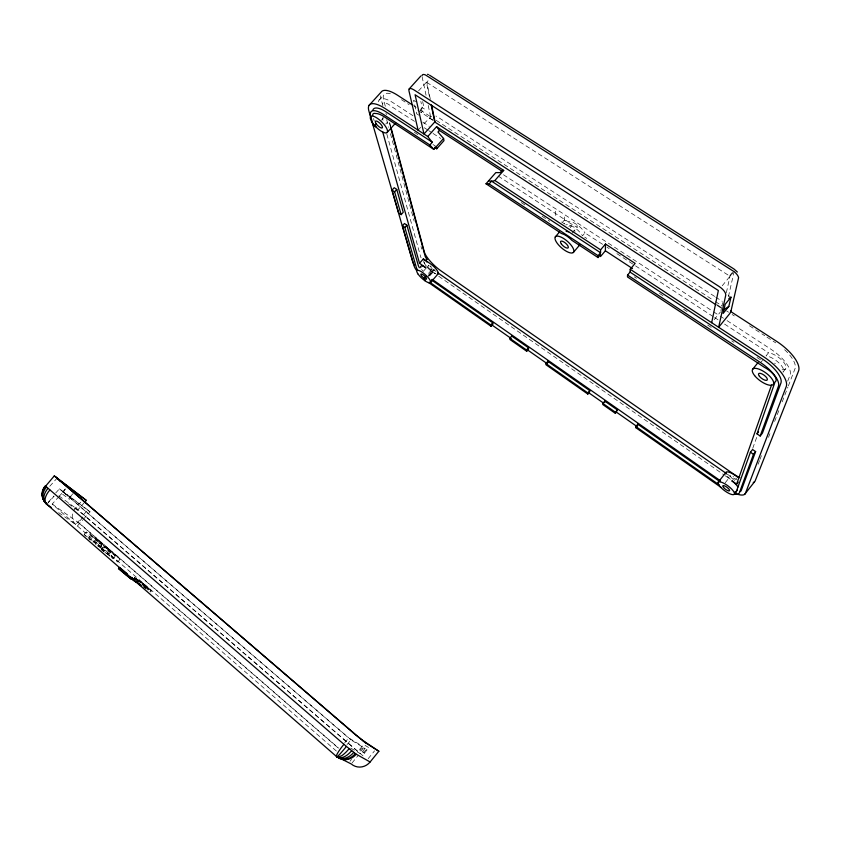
<?xml version="1.0" encoding="UTF-8"?>
<svg xmlns="http://www.w3.org/2000/svg" width="841" height="841" viewBox="0 0 841 841"><rect width="100%" height="100%" fill="white"/><g stroke="black" fill="none" stroke-linecap="round" stroke-linejoin="round"><path stroke-width="0.63" stroke-dasharray="4.21 3.15" d="M720.895 310.644L721.652 307.217M721.904 306.071L722.65 302.634M726.351 292.71L729.999 276.269L732.868 272.705M728.432 296.652L734.151 271.38M752.737 448.337L757.163 436.027M787.733 381.099L790.067 374.981A27.375 10.733 36.1 0 0 770.745 349.12L724.553 318.991M758.098 464.274L759.507 460.605M759.98 459.375L761.399 455.706M768.495 437.341L769.914 433.672M774.645 421.425L779.376 409.189M782.214 401.84L787.891 387.144M788.364 385.924L794.987 368.789A27.343 10.88 36 0 0 782.75 348.079M420.721 110.875L422.193 107.659L420.826 101.456M431.654 273.556L433.704 269.698L432.064 268.069A9.041 2.597 41.9 0 1 429.919 266.04M65.188 488.978L61.351 493.236L69.414 499.312L73.104 493.53M65.335 489.105L62.213 493.982L61.351 493.236M725.215 482.766L730.692 475.827M785.441 369.041L782.971 372.153A12.752 4.993 36 0 0 779.081 363.049A12.752 4.993 36 0 0 766.035 355.911L768.527 352.8A12.752 5.025 35.9 0 1 784.18 362.849A12.752 5.025 35.9 0 1 780.763 369.493M761.052 362.145L762.482 360.369M364.426 753.115L368.852 747.681L365.436 745.557L359.885 750.172L364.426 753.115L359.885 750.172M368.2 758.666L374.55 750.855M349.993 761.252L351.549 759.339M350.686 748.112L360.652 753.809L365.015 748.448L362.313 746.135L357.961 751.476L357.32 751.108L84.542 515.649L85.803 516.574M360.936 751.087L365.436 745.557M352.032 762.987L358.392 755.176M714.114 319.717L720.474 311.895M344.663 742.855L348.742 737.872L362.313 746.135M732.416 272.41L729.799 275.606L730.23 276.184L732.837 272.989M347.028 744.632L350.897 739.901L365.015 748.448M722.23 285.772L729.999 276.269L426.44 82.176L430.193 100.153M602.598 244.311L584.968 232.925L582.508 235.816A11.9 4.531 40.9 0 0 571.68 225.872L567.622 224.568L565.646 224.915M572.195 233.125L577.147 227.312L577.094 225.346M562.797 221.919L564.448 219.995L577.147 227.312M568.873 226.628L570.209 225.22M571.68 225.872L570.45 227.322L570.944 226.744M430.224 275.196L432.568 272.495L431.811 269.593L427.585 274.439M143.454 587.197L144.673 585.725L141.603 583.034M144.179 586.671L145.136 585.578L138.681 580.332L137.724 581.425M143.937 587.249L144.894 586.156L142.024 583.538M144.032 587.375L144.988 586.282L144.231 585.82M144.4 587.46L145.356 586.356L144.673 585.725M138.681 580.332L145.998 586.188L145.051 587.281L146.492 588.742M144.736 588.122L145.861 586.85L145.356 586.356M145.115 588.353L145.861 586.85M145.262 588.395L146.155 587.165M423.496 271.138L428.595 265.304M147.101 589.646L148.058 588.553L148.889 589.11L147.932 590.203M149.961 591.549L150.907 590.456L151.517 590.866L150.571 591.959M432.568 272.495L430.171 270.234L432.064 268.069M432.211 268.353L430.319 270.518L432.442 272A9.041 2.586 41.9 0 0 435.638 273.798M428.752 274.881L431.706 271.485L432.442 272L428.658 276.342M428.027 276.205L433.704 269.698L436.784 272.095M429.94 275.217L434.177 270.36M133.94 578.997L134.854 577.778L136.684 579.018L140.51 582.109L139.553 583.202M134.066 578.934L135.023 577.841M134.213 579.302L134.854 577.778M134.465 579.186L135.422 578.093M134.697 579.775L135.664 578.671L135.18 578.198M135.033 579.586L136 578.492M135.128 579.891L136.189 578.818L139.406 581.299M135.201 580.006L136.41 579.176M136.4 580.742L137.504 579.649M136.999 581.215L137.956 580.122M137.146 581.825L138.439 580.395M138.408 581.877L139.354 580.784M140.31 583.149L141.256 582.067L141.877 582.487L151.517 590.866M141.782 585.115L142.739 584.022M142.676 586.04L143.8 584.947M117.656 561.704C125.992 556.637 102.623 549.268 114.523 559.36C123.722 566.624 112.326 556.784 111.086 556.279M101.088 548.542L104.305 550.939L106.607 548.332L100.068 542.865L97.672 545.462L98.712 546.492M109.908 556.206C98.365 545.483 122.208 554.156 112.726 558.403M108.931 554.124L111.212 551.538L107.816 548.49L104.662 546.114L102.371 548.7L108.931 554.124L102.371 548.7M101.74 549.867C103.517 541.898 116.026 557.331 107.375 554.345M94.644 542.76L95.559 543.339L97.861 540.742L91.238 535.265L88.936 537.862L93.971 542.245M100.258 546.576L102.539 544.011L99.175 540.994L95.99 538.587L93.698 541.162L100.258 546.576L93.698 541.162M99.585 547.701C105.766 545.241 93.835 536.022 93.015 542.34M84.542 535.023C83.974 527.412 97.871 538.534 90.355 539.817M83.553 514.629L87.758 509.93L90.008 511.864L83.48 519.16M58.67 512.632L75.69 524.532L82.429 516.994M82.996 517.383L78.35 522.587L338.019 747.828M77.372 526.003L82.712 520.022M73.808 510.529A12.626 11.143 -44.7 0 1 75.701 507.848L80.736 502.235M84.657 502.287L77.94 509.783L57.577 494.897M418.114 130.176L420.658 127.327M423.99 123.616L431.549 116.216M72.347 494.371L68.563 498.576L69.414 499.312M420.616 109.414L422.193 107.659L424.285 109.015L421.131 112.526M385.756 124.047L387.491 122.124M55.716 492.952L59.438 488.831L87.758 509.93M418.576 90.881L427.985 80.463M430.235 98.744L426.786 82.176L428.048 80.778M48.242 502.245L53.898 495.98M46.802 504.232L54.129 496.19M336.368 751.034L52.184 504.085L58.103 497.515M58.944 496.579L63.17 491.89L90.008 511.864M49.745 486.287L57.062 478.203M381.457 120.179L383.832 117.551M379.081 100.068L383.874 94.781M363.386 752.222L368.852 747.681M119.948 559.107L113.461 553.683M115.333 555.975L108.773 550.487M106.46 553.105L113.093 558.592M110.781 552.768L104.074 547.228M111.138 551.538L104.662 546.114M106.523 548.332L99.984 542.855M97.672 545.462L99.249 546.545M101.908 545.073L95.306 539.544M102.455 544.001L95.99 538.587M97.861 540.742L91.238 535.265M88.936 537.862L95.559 543.339M93.004 537.399L86.402 531.88M84.068 534.508L87.369 536.968M146.218 587.302L144.421 586.093M101.824 549.877L104.116 551.58M728.422 295.548L730.114 296.642M415.685 101.614L413.562 100.237L416.684 113.798L418.765 115.154M714.619 296.4L437.152 116.636A5.75 4.899 -15.5 0 0 435.901 116.047M715.712 297.115L722.314 301.383M414.077 105.966L416.148 107.312M420.279 109.992L432.484 117.919M436.216 120.337L558.424 199.674M559.517 200.389L713.284 300.216M715.47 301.635L722.03 305.882M401.535 99.711L409.147 104.652M417.893 110.339L433.273 120.326M717.278 304.863L723.807 309.11M726.645 310.96L728.537 312.19M732.133 314.523L734.309 315.932M749.531 325.824L764.763 335.727M766.939 337.136L775.749 342.865M429.152 117.866L433.062 120.4M717.205 305.567L721.61 308.437M412.973 115.711L393.409 102.949A24.746 8.568 44.5 0 0 378.482 103.138M422.76 122.092L429.278 126.35M503.496 174.77L712.453 311.096M713.557 311.811L719.055 315.396M720.159 316.121L723.46 318.266M584.705 237.109L586.808 238.476M414.497 121.325L391.864 106.796A11.448 3.953 44.7 0 0 382.34 103.958M424.327 127.758L427.606 129.892M428.7 130.607L431.98 132.752M433.073 133.467L440.716 138.471M498.282 176.105L567.076 221.088L569.052 221.719A11.9 4.562 40.9 0 1 584.968 232.925M606.992 247.191L609.189 248.621M616.884 253.656L634.461 265.146M635.565 265.872L713.588 316.878M714.682 317.593L717.983 319.748M724.574 324.069L768.527 352.8M561.599 221.971L564.626 223.958L564.311 216.999M414.371 132.289L418.744 135.17M432.978 144.515L436.269 146.681M521.304 202.565L525.678 205.446M542.098 216.242L549.762 221.278M634.324 276.847L636.511 278.287M659.502 293.393L663.885 296.274M683.586 309.225L687.97 312.106M707.67 325.057L712.054 327.937M731.765 340.889L733.951 342.329M756.942 357.446L762.419 361.041M727.213 474.103L729.368 475.596A13.351 4.079 36.6 0 0 734.782 478.75A10.029 3.059 36.5 0 0 736.138 479.654M438.739 276.247L724.248 475.07M725.32 475.827L728.558 478.077A21.698 6.633 36.6 0 0 731.313 479.896M52.184 504.085L79.622 523.48L338.65 748.154M135.853 579.27L134.518 578.282M68.447 503.685L84.111 515.112M111.559 557.53L112.221 558.046M89.146 538.923L89.829 539.449M134.497 578.356L135.517 579.333M143.138 584.979L143.737 585.441M142.665 584.705L143.601 585.462M100.037 547.176L104.305 550.939M95.285 543.906L96.147 544.611M141.666 583.78L142.444 584.411M104.978 552.285L106.67 553.714M137.44 581.068L138.008 581.541M140.226 581.993L141.099 582.729M88.231 537.693L90.765 540.038M63.17 491.89L348.742 737.872M59.438 488.831L350.897 739.901M75.701 507.848L364.51 757.142M138.281 581.015L139.448 582.025M142.203 582.897L150.907 590.456M134.413 577.841L138.334 581.257M134.434 577.998L136.063 579.417M143.822 586.082L147.995 589.835M138.986 581.488L136.82 579.565M97.829 546.03L98.534 546.65M103.517 551.559L101.877 550.056M85.088 535.528L85.793 536.148M137.209 580.08L135.664 578.671M134.634 578.913L135.222 579.449M145.998 586.188L148.889 589.11M145.136 585.578L148.058 588.553M373.509 118.465L374.203 120.883M382.34 117.793L383.033 120.305M386.849 134.161L420.521 256.263A19.627 5.656 41.8 0 0 421.099 257.819M382.897 105.756L380.836 98.145A28.531 10.029 44.6 0 1 380.395 95.748M386.671 119.706L388.731 127.317M390.455 133.666L414.15 221.183M421.015 246.55L421.709 249.083M389.362 122.902L390.371 126.686M385.315 106.292L383.612 99.963A24.725 8.694 44.6 0 1 392.705 94.57M389.719 122.754L390.739 126.56M422.655 101.582L424.285 109.015M422.108 76.731L426.103 95.464M428.227 105.461L430.613 116.71M555.491 211.238L555.827 217.073M435.333 273.788A19.627 5.656 41.8 0 1 423.265 261.509M434.25 270.171A3.774 1.072 41.9 0 1 430.361 268.405A3.774 1.072 41.9 0 1 429.047 265.23M430.655 265.966A3.774 1.072 41.9 0 1 431.139 266.303M433.956 269.257A3.774 1.072 41.9 0 1 434.135 269.614M430.171 270.234A9.041 2.586 41.9 0 1 427.07 267.175M426.229 266.155A9.041 2.586 41.9 0 1 424.621 261.814M734.761 480.306A4.184 1.262 36.5 0 1 733.594 479.591M733.026 479.17A4.184 1.262 36.5 0 1 731.523 475.68M733.005 476.216A4.184 1.262 36.5 0 1 733.573 476.521M735.822 478.182A4.184 1.262 36.5 0 1 737.031 479.507M730.356 479.265A10.029 3.038 36.5 0 1 726.55 475.081M774.645 363.154A5.319 2.081 36 0 1 775.318 363.733M386.839 114.576A4.773 1.64 44.6 0 1 385.872 113.388M423.16 271.38A9.051 2.544 41.8 0 1 421.614 269.351M573.793 230.455A4.962 1.892 40.9 0 1 575.128 231.391M75.69 524.532A12.626 11.143 -44.7 0 1 72.62 513.515"/><path stroke-width="1.26" d="M375.244 124.5L375.938 126.907L373.183 125.078L370.723 116.626A22.886 7.685 44.3 0 1 383.98 114.797L429.867 144.988L432.316 142.245L431.917 141.782A45.036 16.484 43.8 0 1 427.775 136.505L436.563 126.676L503.727 170.397L501.646 170.965L500.195 172.615L495.812 172.605L486.014 183.79L561.389 233.43L564.216 234.523A11.921 4.436 40.8 0 1 571.933 240.368L598.067 257.577L598.077 255.675L600.558 252.731L600.59 249.84L605.488 244.037L635.134 263.391L630.214 269.278L630.046 272.095L627.554 275.081L627.46 276.941L764.28 367.244A12.773 4.888 36.1 0 1 774.225 375.422A12.773 4.888 36.1 0 1 775.087 381.835L757.016 433.861L760.18 436.006L762.419 433.178L780.9 383.139A25.304 9.693 36.2 0 0 762.945 359.37L630.046 272.095M602.839 403.438L602.818 404.574L615.423 413.394L617.389 409.935L604.763 401.104L602.839 403.438L615.475 412.279L615.423 413.394M598.067 257.577L600.537 254.644L600.527 256.537L605.383 250.786L605.488 244.037M604.742 402.24L604.763 401.104M721 487.349L635.775 427.649L635.87 426.566L637.793 424.2L720.012 481.672M637.699 425.294L637.793 424.2M711.675 322.702L718.351 290.513L415.086 94.749L423.98 134.013L435.018 121.672L431.57 105.114M730.966 297.188L725.184 304.274L723.144 313.42L728.832 306.429L730.966 297.188L728.884 298.544M737.305 490.061L734.477 493.593L736.432 491.291L750.435 452.227L752.59 449.515L755.617 451.585L741.257 490.461A20.058 5.992 36.6 0 1 739.786 491.701M731.134 310.592L729.967 313.346L718.645 327.275L725.73 295.286A8.915 3.711 37.6 0 0 719.171 286.529L413.993 89.913A8.294 3.049 44.9 0 0 408.936 90.775L418.114 130.176M737.925 487.086A10.039 2.996 36.6 0 0 731.817 480.8L736.632 484.143L771.554 384.978M755.617 451.585L753.473 454.308L739.302 492.952A20.058 5.94 36.7 0 1 734.929 494.161M760.18 436.006L778.43 386.25A25.325 9.619 36.3 0 0 760.432 362.513L627.554 275.081M744.706 494.298L754.461 481.872M736.632 484.143L738.209 482.145M718.203 482.208L726.035 472.306M757.016 433.861L758.508 431.98M752.632 369.304L757.983 362.618M635.775 427.649L637.058 426.082M86.329 500.416L54.297 475.901L45.614 486.161A13.435 12.604 -22.7 0 0 42.229 495.591L44.447 501.835L46.97 504.453L336.411 756.437L351.233 763.954A13.887 13.288 -70 0 0 370.124 761.978L378.849 751.234L362.671 740.374L355.722 734.761L57.062 478.203L86.329 500.416L84.657 502.287M615.475 412.279L617.389 409.935M587.827 394.061L587.806 392.915L589.72 390.592L547.827 361.304L545.914 363.585L546.03 364.784L587.827 394.061L589.741 391.748L589.72 390.592M546.661 364.027L547.933 362.513L547.827 361.304M526.708 351.254L526.561 350.024L528.463 347.764L511.706 336.053L509.793 338.292L509.993 339.543L526.708 351.254L528.611 348.994L528.463 347.764M573.289 252.531A11.932 4.405 40.8 0 0 562.913 238.066A11.932 4.405 40.8 0 0 557.089 243.091A11.932 4.405 40.8 0 0 573.289 252.531L579.806 244.857M492.752 322.797L492.984 324.069L491.081 326.297L490.85 325.025L492.752 322.797L431.475 279.969M555.27 236.931L559.37 232.148M430.518 282.597L438.129 273.84M425.893 276.384L424.2 278.318L424.863 280.694M420.752 267.638A9.051 2.544 41.8 0 1 425.83 267.68L419.522 263.275L423.359 258.881L430.256 263.675A9.041 2.586 41.9 0 1 437.173 270.497A9.041 2.586 41.9 0 1 437.215 274.177M486.014 183.79L489.105 183.969L491.565 181.162L600.558 252.731M488.474 180.994L491.922 181.151A44.478 16.389 43.5 0 0 494.886 180.521L503.727 170.397M425.63 260.847L426.902 259.396L425.273 256.694L390.718 127.948M126.139 574.823L127.128 573.699L119.506 567.412L118.507 568.548L130.355 578.492L131.059 578.965L132.058 577.841L131.343 577.368L130.355 578.492M416.61 270.571A18.145 5.067 41.8 0 1 414.035 265.767L402.429 225.809L404.468 223.506L406.876 225.167L418.219 265.178A15.117 4.258 41.8 0 0 419.386 267.711M417.483 269.887A15.117 4.226 41.8 0 1 416.306 267.354L404.847 227.469L406.876 225.167M401.157 214.644L403.238 212.3L396.752 189.425L394.219 187.701L392.064 190.119L398.697 212.962L401.157 214.644L394.597 191.843L392.064 190.119M394.597 191.843L396.752 189.425M372.721 115.553A11.469 3.848 44.5 0 1 375.675 113.535A19.07 6.402 44.3 0 1 384.579 116.983L433.83 149.414L443.564 138.471L437.982 132.016L439.412 130.418L436.563 126.676M434.534 147.364L436.721 148.794L443.995 140.615L443.564 138.471M386.997 132.615A11.469 3.816 44.4 0 0 377.409 118.308A11.469 3.816 44.4 0 0 372.3 122.555A11.469 3.816 44.4 0 0 386.997 132.615L395.68 122.986M409.199 88.894L420.857 75.995M369.083 105.367L381.099 92.153A28.531 10.029 44.6 0 1 397.709 95.338L412.984 105.262M723.712 309.782L728.832 306.429M336.411 756.437L337.273 756.763L339.743 754.272A14.623 0.725 -50.8 0 0 346.429 746.44L356.216 754.198L370.124 761.978M568.642 231.78L566.151 231.391M427.564 74.302L428.437 74.586M124.867 572.774L125.467 573.604M45.614 486.161L343.927 744.306A14.686 2.103 -50.4 0 0 336.4 756.006L337.819 757.215L341.583 755.807A14.623 4.415 -51.5 0 0 349.12 748.7M355.322 753.599A14.644 12.762 -57.9 0 1 345.851 759.139L342.34 759.15L337.031 756.847L340.616 757.846L343.286 757.194A14.623 7.79 -52.6 0 0 351.612 750.729M54.297 475.901L355.806 734.981L365.499 742.803L378.849 751.234M429.562 75.196L734.088 269.078L737.368 272.032M352.652 732.29L353.346 732.742M337.031 756.847L341.593 758.603L344.747 758.33A14.633 10.649 -54.3 0 0 353.725 752.401M716.101 304.852L434.744 121.977L431.265 105.283M439.412 130.418L501.646 170.965M605.383 250.786L632.527 268.573M427.775 136.505L385.525 108.794A28.594 9.671 44.4 0 0 368.947 111.243L370.765 117.519M494.886 180.521L600.59 249.84M630.214 269.278L763.754 356.857A31.643 12.121 36.2 0 1 786.219 386.65L745.399 493.341A25.072 7.485 36.6 0 1 734.792 493.278M432.316 142.245L386.408 112.105A22.875 7.737 44.4 0 0 372.784 110.539M489.105 183.969L598.077 255.675M336.6 756.564L339.396 758.403A14.728 13.834 -64.3 0 0 356.216 754.209M139.574 584.421L137.85 583.191M118.507 568.548L131.059 578.965M750.435 452.227L753.473 454.308M402.429 225.809L404.847 227.469M738.734 477.867L735.055 475.312A10.029 3.038 36.5 0 0 726.067 474.187M437.867 272.841L726.14 473.346M432.169 279.349L720.39 480.747M46.97 504.453L51.227 507.428M491.123 324.437L511.128 338.439M526.886 349.467L546.986 363.533M588.658 392.705L603.638 403.186M616.485 412.185L636.837 426.419M429.593 282.134L490.85 325.025M509.793 338.292L526.561 350.024M545.914 363.585L587.806 392.915M635.87 426.566L719.171 484.889M491.081 326.297L429.951 283.48A18.145 5.067 41.8 0 1 428.521 282.439M125.277 573.036L125.877 573.446M139.869 584.831L135.874 581.667M59.364 480.495L60.762 481.557M133.519 579.46L131.743 578.019M133.54 579.386L131.89 578.009M130.45 577.977L136.284 582.424L135.433 581.478M130.197 577.021L131.091 577.778M129.84 577.315L135.023 581.383L132.92 579.375M343.927 744.306L346.429 746.44M55.58 476.773L57.945 478.802M362.608 740.322L365.499 742.803M49.861 490.019A13.351 7.201 -45.7 0 0 45.582 502.865C48.694 506.639 40.978 498.187 42.849 496.222A13.34 11.322 -38.5 0 1 46.528 487.055M135.979 581.289L141.288 585.778M127.044 575.034L128.126 575.98M46.549 504.001L42.775 498.681L42.05 495.317A13.551 13.004 -3.5 0 1 45.34 485.783L45.729 485.961A13.361 12.794 -25.2 0 0 43.753 488.8M126.665 574.519L126.003 573.856M429.867 144.988L433.83 149.414M46.434 503.875L44.804 501.993A13.351 12.037 -41.8 0 1 43.501 499.102M423.359 258.881L424.442 260.678M371.859 121.293L412.532 261.215A22.675 6.381 41.8 0 0 414.298 265.01M382.634 131.753L419.522 263.275M391.076 127.821L424.327 251.922A19.616 5.74 41.9 0 0 441.409 271.18L732.395 473.21A21.677 6.728 36.5 0 0 739.712 477.593M436.269 146.681L436.721 148.794M578.713 244.321L578.808 245.099M426.892 262.098A9.041 2.597 41.9 0 1 426.902 259.396M753.263 482.482A25.02 7.769 36.5 0 0 755.176 480.873L798.529 371.102A31.559 12.562 36 0 0 776.327 341.141L730.861 311.622L738.608 277.677A8.473 3.658 37.5 0 0 734.246 271.748L425.525 74.975A7.884 3.007 45.1 0 0 422.056 75.637M736.432 491.291A10.039 2.975 36.6 0 1 734.613 492.195M42.397 493.152A13.361 12.794 -25.2 0 0 42.323 495.423L42.965 498.745L46.108 503.591L44.005 499.922L43.869 497.157A13.298 9.198 -43.8 0 1 48.021 488.411M42.597 492.038A13.361 12.794 -25.2 0 1 43.269 489.851M719.959 486.529A10.05 2.943 36.6 0 0 734.014 494.487A10.05 2.943 36.6 0 0 724.7 483.733A10.05 2.943 36.6 0 0 719.959 486.529M723.607 487.559A4.184 1.23 36.6 0 0 729.452 490.86A4.184 1.23 36.6 0 0 725.552 486.371A4.184 1.23 36.6 0 0 723.607 487.559M376.158 123.732A4.783 1.587 44.4 0 0 382.277 127.906A4.783 1.587 44.4 0 0 378.261 121.934A4.783 1.587 44.4 0 0 376.158 123.732M421.436 275.659A3.774 1.041 41.8 0 0 426.408 279.212A3.774 1.041 41.8 0 0 423.338 274.965A3.774 1.041 41.8 0 0 421.436 275.659M754.619 375.601A12.783 4.846 36.1 0 0 772.953 384.715A12.783 4.846 36.1 0 0 761.336 370.156A12.783 4.846 36.1 0 0 754.619 375.601M759.465 376.358A5.33 2.018 36.1 0 0 767.097 380.132A5.33 2.018 36.1 0 0 762.23 374.056A5.33 2.018 36.1 0 0 759.465 376.358M561.368 243.995A4.972 1.829 40.8 0 0 568.106 247.906A4.972 1.829 40.8 0 0 563.754 241.872A4.972 1.829 40.8 0 0 561.368 243.995M418.208 274.292A9.062 2.502 41.8 0 0 430.161 282.849A9.062 2.502 41.8 0 0 422.823 272.663A9.062 2.502 41.8 0 0 418.208 274.292"/></g></svg>
